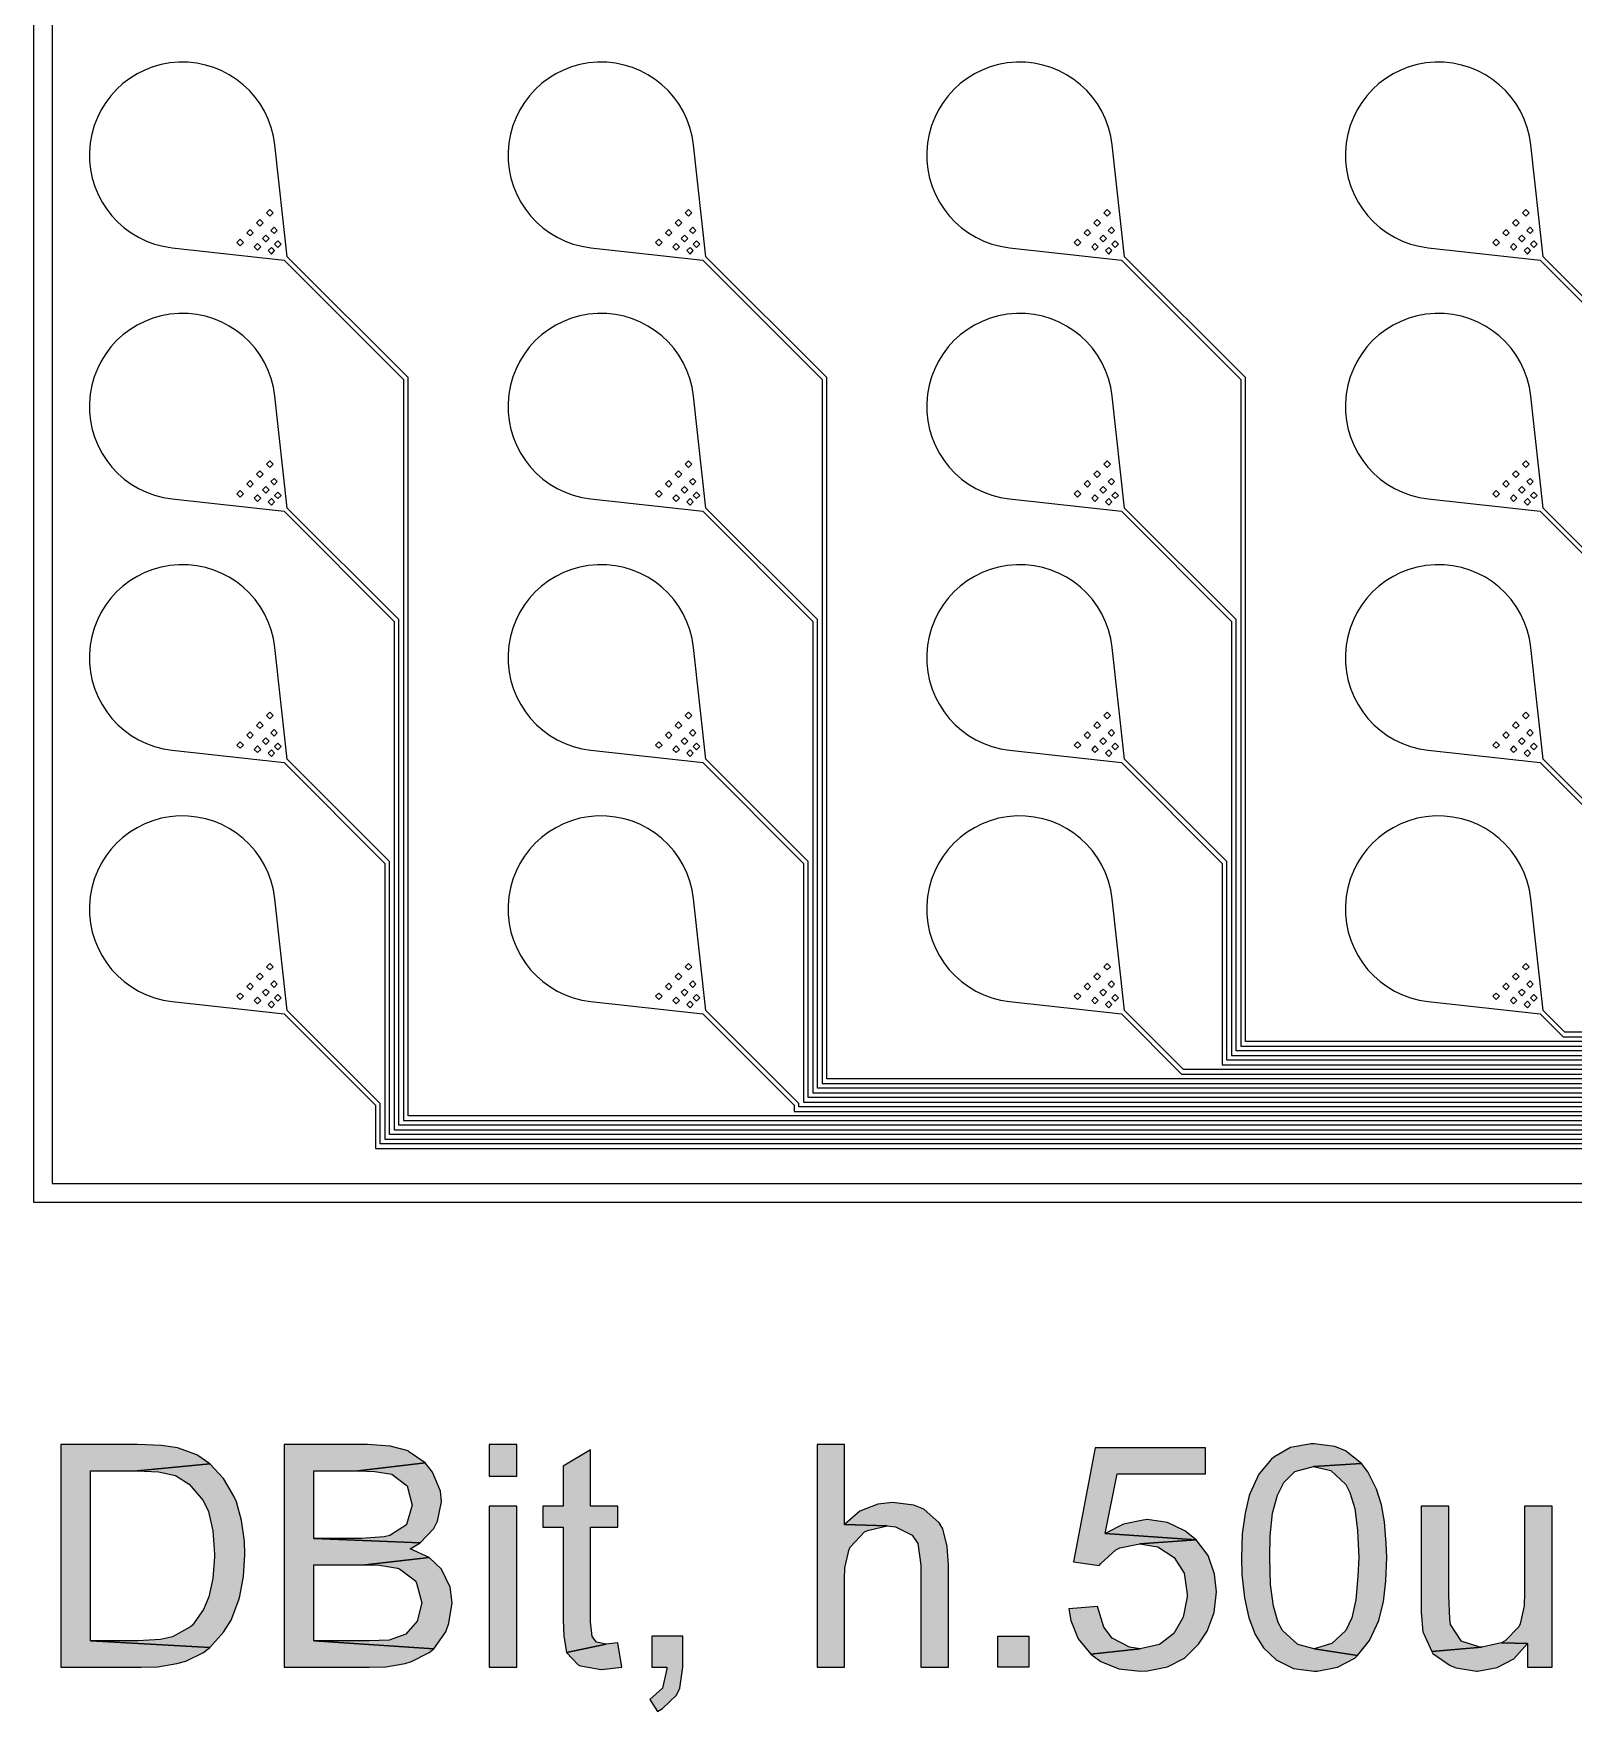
# Model space of a CAD drawing. Extents: x -37600 to 37600, y -18074 to 12600.
# Drawn here: x -37600 to -21049, y -18074 to -43 of the extents above; entities that cross this region are included whole.
import ezdxf

# ---------------------------------------------------------------- set-up
doc = ezdxf.new("R2010")
doc.units = 13

msp = doc.modelspace()

# ---------------------------------------------------------------- hatches: boundary and pattern name
h = msp.add_hatch(color=256)
h.dxf.hatch_style = 1
h.paths.add_polyline_path([(25687, -15198), (25499, -15198), (25404, -15344), (25237, -15515), (25186, -15563), (25006, -15691), (25396, -15730), (25396, -17598), (25687, -17598)])
h.paths.add_polyline_path([(25006, -15691), (24809, -15798), (24809, -16081), (24911, -16038), (25117, -15931), (25229, -15858), (25396, -15730)])
h.paths.add_polyline_path([(23519, -15198), (23356, -15207), (23146, -15267), (22974, -15374), (22884, -15473), (22790, -15661), (22743, -15888), (23043, -15923), (23069, -15743), (23172, -15567), (23296, -15485), (23514, -15443), (24063, -15387), (23947, -15301), (23754, -15224)])
h.paths.add_polyline_path([(24063, -15387), (23514, -15443), (23656, -15460), (23840, -15558), (23909, -15648), (23964, -15854), (23939, -16004), (23827, -16210), (23797, -16244), (23677, -16377), (23510, -16535), (23300, -16715), (23223, -16780), (23047, -16938), (22914, -17080), (22820, -17208), (22722, -17397), (22687, -17598), (24269, -17598), (24269, -17315), (23094, -17315), (23219, -17157), (23223, -17152), (23343, -17041), (23557, -16857), (23724, -16715), (23891, -16561), (24011, -16437), (24101, -16325), (24204, -16145), (24230, -16077), (24264, -15863), (24256, -15760), (24196, -15558)])
h.paths.add_polyline_path([(21646, -15198), (21616, -15198), (21397, -15237), (21213, -15340), (21183, -15365), (21050, -15524), (20956, -15734), (20947, -15755), (20904, -15944), (20874, -16167), (20866, -16420), (20870, -16604), (20896, -16852), (20943, -17067), (21012, -17247), (21106, -17392), (21239, -17521), (21423, -17611), (21646, -17641), (21680, -17641), (21903, -17598), (22083, -17500), (22113, -17474), (21646, -17401), (21470, -17354), (21307, -17204), (21260, -17118), (21209, -16942), (21179, -16711), (21170, -16420), (21174, -16188), (21204, -15944), (21252, -15751), (21320, -15614), (21444, -15494), (21642, -15443), (22156, -15408), (21984, -15275), (21869, -15228)])
h.paths.add_polyline_path([(22156, -15408), (21642, -15443), (21826, -15485), (21989, -15635), (22032, -15721), (22083, -15893), (22113, -16128), (22126, -16420), (22122, -16621), (22096, -16874), (22053, -17067), (21989, -17204), (21839, -17345), (21646, -17401), (22113, -17474), (22246, -17311), (22340, -17097), (22344, -17080), (22392, -16895), (22417, -16672), (22426, -16420), (22426, -16270), (22404, -16038), (22374, -15854), (22319, -15687), (22224, -15498)])
h.paths.add_polyline_path([(19803, -15198), (19640, -15207), (19430, -15267), (19263, -15374), (19169, -15473), (19075, -15661), (19027, -15888), (19327, -15923), (19353, -15743), (19460, -15567), (19580, -15485), (19799, -15443), (20347, -15387), (20232, -15301), (20039, -15224)])
h.paths.add_polyline_path([(20347, -15387), (19799, -15443), (19945, -15460), (20125, -15558), (20193, -15648), (20249, -15854), (20223, -16004), (20112, -16210), (20082, -16244), (19962, -16377), (19799, -16535), (19585, -16715), (19507, -16780), (19332, -16938), (19199, -17080), (19105, -17208), (19006, -17397), (18972, -17598), (20553, -17598), (20553, -17315), (19379, -17315), (19503, -17157), (19507, -17152), (19627, -17041), (19842, -16857), (20009, -16715), (20176, -16561), (20296, -16437), (20386, -16325), (20489, -16145), (20514, -16077), (20549, -15863), (20544, -15760), (20480, -15558)])
h.paths.add_polyline_path([(17943, -17641), (18637, -15168), (18873, -15168), (18179, -17641)])
h.paths.add_polyline_path([(17459, -15207), (17163, -15678), (17163, -16758), (16418, -16758), (17459, -16758)], flags=17)
h.paths.add_polyline_path([(17459, -15207), (17219, -15207), (16126, -16758), (16126, -17028), (17163, -17028), (17163, -17598), (17459, -17598), (17459, -17028), (17780, -17028), (17780, -16758), (17459, -16758), (16418, -16758), (17163, -15678)])
h.paths.add_polyline_path([(15145, -15198), (15115, -15198), (14896, -15237), (14716, -15340), (14686, -15365), (14553, -15524), (14455, -15734), (14446, -15755), (14403, -15944), (14378, -16167), (14365, -16420), (14373, -16604), (14395, -16852), (14442, -17067), (14515, -17247), (14605, -17392), (14738, -17521), (14926, -17611), (15145, -17641), (15183, -17641), (15402, -17598), (15582, -17500), (15612, -17474), (15145, -17401), (14969, -17354), (14806, -17204), (14759, -17118), (14708, -16942), (14678, -16711), (14669, -16420), (14673, -16188), (14703, -15944), (14750, -15751), (14819, -15614), (14943, -15494), (15145, -15443), (15655, -15408), (15483, -15275), (15372, -15228)])
h.paths.add_polyline_path([(15655, -15408), (15145, -15443), (15325, -15485), (15488, -15635), (15535, -15721), (15582, -15893), (15616, -16128), (15625, -16420), (15620, -16621), (15595, -16874), (15552, -17067), (15488, -17204), (15342, -17345), (15145, -17401), (15612, -17474), (15745, -17311), (15839, -17097), (15843, -17080), (15890, -16895), (15916, -16672), (15925, -16420), (15925, -16270), (15908, -16038), (15873, -15854), (15818, -15687), (15723, -15498)])
h.paths.add_polyline_path([(13302, -17641), (13992, -15168), (14228, -15168), (13538, -17641)])
h.paths.add_polyline_path([(12376, -15198), (12209, -15207), (12003, -15267), (11832, -15374), (11742, -15473), (11648, -15661), (11601, -15888), (11901, -15923), (11926, -15743), (12029, -15567), (12149, -15485), (12368, -15443), (12921, -15387), (12805, -15301), (12608, -15224)])
h.paths.add_polyline_path([(12921, -15387), (12368, -15443), (12513, -15460), (12693, -15558), (12766, -15648), (12818, -15854), (12792, -16004), (12681, -16210), (12655, -16244), (12535, -16377), (12368, -16535), (12153, -16715), (12081, -16780), (11905, -16938), (11772, -17080), (11673, -17208), (11579, -17397), (11545, -17598), (13122, -17598), (13122, -17315), (11952, -17315), (12076, -17157), (12076, -17152), (12201, -17041), (12415, -16857), (12578, -16715), (12745, -16561), (12869, -16437), (12959, -16325), (13062, -16145), (13088, -16077), (13122, -15863), (13113, -15760), (13049, -15558)])
h.paths.add_polyline_path([(10504, -15198), (10474, -15198), (10251, -15237), (10071, -15340), (10041, -15365), (9908, -15524), (9814, -15734), (9805, -15755), (9758, -15944), (9732, -16167), (9724, -16420), (9728, -16604), (9754, -16852), (9801, -17067), (9869, -17247), (9959, -17392), (10096, -17521), (10281, -17611), (10504, -17641), (10538, -17641), (10756, -17598), (10941, -17500), (10971, -17474), (10504, -17401), (10324, -17354), (10165, -17204), (10118, -17118), (10066, -16942), (10036, -16711), (10024, -16420), (10032, -16188), (10058, -15944), (10109, -15751), (10178, -15614), (10298, -15494), (10499, -15443), (11013, -15408), (10842, -15275), (10726, -15228)])
h.paths.add_polyline_path([(11013, -15408), (10499, -15443), (10684, -15485), (10842, -15635), (10889, -15721), (10941, -15893), (10971, -16128), (10979, -16420), (10975, -16621), (10953, -16874), (10911, -17067), (10842, -17204), (10696, -17345), (10504, -17401), (10971, -17474), (11099, -17311), (11198, -17097), (11202, -17080), (11245, -16895), (11275, -16672), (11283, -16420), (11279, -16270), (11262, -16038), (11228, -15854), (11176, -15687), (11082, -15498)])
h.paths.add_polyline_path([(8361, -17264), (8026, -17264), (8026, -17598), (8194, -17598), (8194, -17615), (8142, -17825), (8005, -17945), (8086, -18074), (8142, -18044), (8296, -17898), (8326, -17825), (8361, -17598)])
h.paths.add_polyline_path([(7199, -17598), (7199, -15207), (7495, -15207), (7495, -17598)])
h.paths.add_polyline_path([(6081, -15828), (5892, -15841), (5691, -15888), (5592, -15931), (5429, -16064), (6038, -16073), (6197, -16085), (6372, -16171), (6407, -16205), (6458, -16424), (6454, -16501), (6394, -16518), (6197, -16561), (5931, -16600), (5879, -16608), (5669, -16647), (5661, -16647), (6454, -16728), (6454, -16840), (6454, -16934), (6407, -17131), (6377, -17187), (6214, -17332), (6132, -17371), (6479, -17384), (6479, -17388), (6539, -17598), (6844, -17598), (6771, -17392), (6767, -17354), (6758, -17170), (6754, -16874), (6754, -16484), (6754, -16415), (6737, -16210), (6647, -16008), (6634, -15995), (6441, -15880), (6321, -15845)])
h.paths.add_polyline_path([(5429, -16064), (5378, -16145), (5301, -16360), (5588, -16398), (5618, -16308), (5734, -16141), (5807, -16103), (6038, -16073)])
h.paths.add_polyline_path([(5661, -16647), (5459, -16741), (5455, -16745), (5309, -16908), (5297, -16930), (5249, -17144), (5284, -17324), (5404, -17500), (5914, -17410), (5841, -17405), (5652, -17332), (5648, -17324), (5562, -17135), (5605, -16994), (5721, -16900), (5747, -16891), (5978, -16840), (6038, -16831), (6278, -16784), (6454, -16728)])
h.paths.add_polyline_path([(6132, -17371), (5914, -17410), (5404, -17500), (5429, -17521), (5605, -17611), (5841, -17641), (5957, -17632), (6167, -17581), (6291, -17521), (6479, -17384)])
h.paths.add_polyline_path([(4379, -15828), (4170, -15854), (3968, -15931), (3801, -16064), (4392, -16068), (4448, -16073), (4641, -16158), (4697, -16214), (4787, -16420), (5069, -16377), (5061, -16330), (4979, -16124), (4842, -15970), (4799, -15940), (4611, -15854)])
h.paths.add_polyline_path([(3801, -16064), (3681, -16248), (3660, -16300), (3608, -16505), (3591, -16741), (3591, -16818), (3625, -17050), (3694, -17247), (3805, -17405), (3960, -17530), (4152, -17611), (4379, -17641), (4469, -17632), (4679, -17581), (4855, -17470), (4924, -17401), (4375, -17397), (4195, -17362), (4024, -17238), (3981, -17174), (3912, -16985), (3891, -16732), (3895, -16612), (3942, -16390), (4032, -16227), (4178, -16115), (4392, -16068)])
h.paths.add_polyline_path([(4808, -16964), (4769, -17122), (4662, -17290), (4585, -17345), (4375, -17397), (4924, -17401), (5035, -17225), (5099, -17002)])
h.paths.add_polyline_path([(3231, -15207), (2940, -15207), (2940, -15545), (3231, -15545)])
h.paths.add_polyline_path([(3231, -15867), (2940, -15867), (2940, -17598), (3231, -17598)])
h.paths.add_polyline_path([(2357, -15263), (2065, -15438), (2065, -15867), (1847, -15867), (1847, -16094), (2065, -16094), (2065, -17092), (2070, -17260), (2100, -17440), (2524, -17350), (2421, -17328), (2370, -17268), (2357, -17110), (2357, -16094), (2652, -16094), (2652, -15867), (2357, -15867)])
h.paths.add_polyline_path([(2652, -17337), (2524, -17350), (2100, -17440), (2224, -17572), (2250, -17585), (2472, -17624), (2691, -17598)])
h.paths.add_polyline_path([(1534, -15828), (1345, -15888), (1294, -15931), (1157, -16128), (1517, -16133), (1525, -16133), (1735, -16193), (1834, -15923), (1740, -15871)])
h.paths.add_polyline_path([(1157, -15867), (895, -15867), (895, -17598), (1187, -17598), (1187, -16694), (1195, -16561), (1238, -16351), (1345, -16188), (1517, -16133), (1157, -16128)])
h.paths.add_polyline_path([(-249, -15828), (-253, -15828), (-476, -15854), (-669, -15935), (-832, -16068), (-245, -16068), (-52, -16107), (120, -16240), (175, -16338), (227, -16565), (-737, -16565), (535, -16651), (505, -16420), (433, -16227), (317, -16064), (167, -15940), (-26, -15854)])
h.paths.add_polyline_path([(-832, -16068), (-879, -16124), (-977, -16300), (-1037, -16505), (-1059, -16750), (-1055, -16818), (-1025, -17050), (-952, -17242), (-836, -17405), (-232, -17397), (-416, -17367), (-592, -17247), (-617, -17221), (-712, -17041), (-755, -16810), (535, -16810), (540, -16728), (535, -16651), (-737, -16565), (-699, -16377), (-583, -16205), (-459, -16115), (-245, -16068)])
h.paths.add_polyline_path([(227, -17041), (175, -17157), (43, -17311), (-17, -17350), (-232, -17397), (-836, -17405), (-823, -17414), (-660, -17538), (-463, -17615), (-232, -17641), (-133, -17637), (85, -17590), (261, -17491), (308, -17452), (441, -17290), (527, -17080)])
h.paths.add_polyline_path([(-2499, -15867), (-2807, -15867), (-2147, -17598), (-2015, -17255), (-2057, -17114), (-2126, -16904)])
h.paths.add_polyline_path([(-1217, -15867), (-1522, -15867), (-1907, -16925), (-1955, -17054), (-2015, -17255), (-2147, -17598), (-1873, -17598)])
h.paths.add_polyline_path([(-4076, -17264), (-4410, -17264), (-4410, -17598), (-4243, -17598), (-4243, -17615), (-4290, -17825), (-4427, -17945), (-4346, -18074), (-4290, -18044), (-4140, -17898), (-4110, -17825), (-4076, -17598)])
h.paths.add_polyline_path([(-5456, -15828), (-5460, -15828), (-5661, -15863), (-5841, -15961), (-5991, -16133), (-5730, -16133), (-5520, -16081), (-5062, -15970), (-5229, -15863)])
h.paths.add_polyline_path([(-6480, -15828), (-6587, -15837), (-6789, -15905), (-6857, -15948), (-7007, -16111), (-6754, -16137), (-6544, -16081), (-6021, -16064), (-6163, -15905), (-6257, -15863)])
h.paths.add_polyline_path([(-7007, -15867), (-7269, -15867), (-7269, -17598), (-6973, -17598), (-6973, -16702), (-6969, -16531), (-6926, -16338), (-6913, -16308), (-6776, -16145), (-6754, -16137), (-7007, -16111)])
h.paths.add_polyline_path([(-5062, -15970), (-5520, -16081), (-5344, -16128), (-5241, -16253), (-5233, -16278), (-5212, -16510), (-5212, -17598), (-4920, -17598), (-4920, -16411), (-4924, -16364), (-4963, -16133)])
h.paths.add_polyline_path([(-6021, -16064), (-6544, -16081), (-6489, -16085), (-6313, -16180), (-6274, -16244), (-6240, -16475), (-6240, -17598), (-5944, -17598), (-5944, -16591), (-5919, -16368), (-5824, -16201), (-5730, -16133), (-5991, -16133)])
h.paths.add_polyline_path([(-8837, -15867), (-9133, -15867), (-9133, -16942), (-9133, -17011), (-9116, -17217), (-9111, -17234), (-9021, -17431), (-8481, -17384), (-8503, -17384), (-8704, -17320), (-8704, -17315), (-8820, -17140), (-8828, -17080), (-8837, -16827)])
h.paths.add_polyline_path([(-7727, -15867), (-8023, -15867), (-8023, -16797), (-8027, -16938), (-8070, -17131), (-8083, -17165), (-8233, -17315), (-8271, -17337), (-7993, -17345), (-7993, -17598), (-7727, -17598)])
h.paths.add_polyline_path([(-8271, -17337), (-8481, -17384), (-9021, -17431), (-9008, -17452), (-8824, -17581), (-8760, -17607), (-8541, -17641), (-8528, -17641), (-8319, -17602), (-8139, -17508), (-7993, -17345)])
h.paths.add_polyline_path([(-10286, -15198), (-10316, -15198), (-10538, -15237), (-10718, -15340), (-10748, -15365), (-10881, -15524), (-10976, -15734), (-10984, -15755), (-11027, -15944), (-11057, -16167), (-11066, -16420), (-11061, -16604), (-11036, -16852), (-10988, -17067), (-10920, -17247), (-10830, -17392), (-10693, -17521), (-10508, -17611), (-10286, -17641), (-10251, -17641), (-10033, -17598), (-9848, -17500), (-9818, -17474), (-10286, -17401), (-10461, -17354), (-10624, -17204), (-10671, -17118), (-10723, -16942), (-10753, -16711), (-10761, -16420), (-10757, -16188), (-10731, -15944), (-10680, -15751), (-10611, -15614), (-10491, -15494), (-10290, -15443), (-9776, -15408), (-9947, -15275), (-10063, -15228)])
h.paths.add_polyline_path([(-9776, -15408), (-10290, -15443), (-10106, -15485), (-9943, -15635), (-9900, -15721), (-9848, -15893), (-9818, -16128), (-9806, -16420), (-9814, -16621), (-9836, -16874), (-9878, -17067), (-9943, -17204), (-10093, -17345), (-10286, -17401), (-9818, -17474), (-9690, -17311), (-9591, -17097), (-9587, -17080), (-9540, -16895), (-9514, -16672), (-9506, -16420), (-9510, -16270), (-9527, -16038), (-9561, -15854), (-9613, -15687), (-9707, -15498)])
h.paths.add_polyline_path([(-11451, -15241), (-12638, -15241), (-12870, -16467), (-12595, -16505), (-12578, -16484), (-12415, -16338), (-12373, -16317), (-12158, -16274), (-11554, -16231), (-12531, -16163), (-12403, -15520), (-11451, -15520)])
h.paths.add_polyline_path([(-12081, -16013), (-12124, -16017), (-12334, -16060), (-12531, -16163), (-11554, -16231), (-11674, -16133), (-11863, -16043)], flags=17)
h.paths.add_polyline_path([(-11554, -16231), (-12158, -16274), (-11965, -16304), (-11790, -16420), (-11683, -16587), (-11648, -16814), (-11648, -16844), (-11691, -17062), (-11794, -17238), (-11948, -17354), (-12154, -17401), (-12685, -17457), (-12578, -17538), (-12385, -17615), (-12154, -17641), (-12077, -17637), (-11863, -17594), (-11678, -17500), (-11528, -17350), (-11434, -17212), (-11361, -17011), (-11336, -16788), (-11357, -16600), (-11426, -16398)])
h.paths.add_polyline_path([(-12613, -16947), (-12921, -16972), (-12900, -17097), (-12823, -17294), (-12685, -17457), (-12154, -17401), (-12270, -17384), (-12454, -17285), (-12544, -17170)])
h.paths.add_polyline_path([(-13684, -17598), (-13684, -17264), (-13350, -17264), (-13350, -17598)])
h.paths.add_polyline_path([(-14014, -15867), (-14301, -15867), (-14597, -16870), (-14695, -17204), (-14862, -17598), (-14558, -17598)])
h.paths.add_polyline_path([(-15042, -15867), (-15205, -16265), (-15137, -16561), (-14862, -17598), (-14695, -17204), (-14785, -16874)])
h.paths.add_polyline_path([(-15042, -15867), (-15342, -15867), (-15621, -16882), (-15672, -17097), (-15711, -17238), (-15861, -17598), (-15557, -17598), (-15205, -16265)])
h.paths.add_polyline_path([(-16088, -15867), (-16392, -15867), (-15861, -17598), (-15711, -17238), (-15814, -16865)])
h.paths.add_polyline_path([(-17627, -17264), (-17961, -17264), (-17961, -17598), (-17794, -17598), (-17794, -17615), (-17841, -17825), (-17978, -17945), (-17897, -18074), (-17841, -18044), (-17691, -17898), (-17661, -17825), (-17627, -17598)])
h.paths.add_polyline_path([(-19007, -15828), (-19011, -15828), (-19212, -15863), (-19392, -15961), (-19542, -16133), (-19281, -16133), (-19071, -16081), (-18612, -15970), (-18779, -15863)])
h.paths.add_polyline_path([(-20031, -15828), (-20138, -15837), (-20339, -15905), (-20408, -15948), (-20558, -16111), (-20305, -16137), (-20095, -16081), (-19572, -16064), (-19714, -15905), (-19808, -15863)])
h.paths.add_polyline_path([(-20558, -15867), (-20819, -15867), (-20819, -17598), (-20524, -17598), (-20524, -16702), (-20519, -16531), (-20477, -16338), (-20464, -16308), (-20327, -16145), (-20305, -16137), (-20558, -16111)])
h.paths.add_polyline_path([(-18612, -15970), (-19071, -16081), (-18895, -16128), (-18792, -16253), (-18784, -16278), (-18762, -16510), (-18762, -17598), (-18471, -17598), (-18471, -16411), (-18475, -16364), (-18514, -16133)])
h.paths.add_polyline_path([(-19572, -16064), (-20095, -16081), (-20039, -16085), (-19864, -16180), (-19825, -16244), (-19791, -16475), (-19791, -17598), (-19495, -17598), (-19495, -16591), (-19469, -16368), (-19375, -16201), (-19281, -16133), (-19542, -16133)])
h.paths.add_polyline_path([(-22388, -15867), (-22684, -15867), (-22684, -16942), (-22684, -17011), (-22666, -17217), (-22662, -17234), (-22572, -17431), (-22032, -17384), (-22054, -17384), (-22255, -17320), (-22255, -17315), (-22371, -17140), (-22379, -17080), (-22388, -16827)])
h.paths.add_polyline_path([(-21278, -15867), (-21574, -15867), (-21574, -16797), (-21578, -16938), (-21621, -17131), (-21634, -17165), (-21784, -17315), (-21822, -17337), (-21544, -17345), (-21544, -17598), (-21278, -17598)])
h.paths.add_polyline_path([(-21822, -17337), (-22032, -17384), (-22572, -17431), (-22559, -17452), (-22375, -17581), (-22311, -17607), (-22092, -17641), (-22079, -17641), (-21869, -17602), (-21689, -17508), (-21544, -17345)])
h.paths.add_polyline_path([(-23836, -15198), (-23866, -15198), (-24089, -15237), (-24269, -15340), (-24299, -15365), (-24432, -15524), (-24526, -15734), (-24535, -15755), (-24578, -15944), (-24608, -16167), (-24616, -16420), (-24612, -16604), (-24586, -16852), (-24539, -17067), (-24471, -17247), (-24381, -17392), (-24244, -17521), (-24059, -17611), (-23836, -17641), (-23802, -17641), (-23584, -17598), (-23399, -17500), (-23369, -17474), (-23836, -17401), (-24012, -17354), (-24175, -17204), (-24222, -17118), (-24274, -16942), (-24304, -16711), (-24312, -16420), (-24308, -16188), (-24282, -15944), (-24231, -15751), (-24162, -15614), (-24042, -15494), (-23841, -15443), (-23326, -15408), (-23498, -15275), (-23614, -15228)])
h.paths.add_polyline_path([(-23326, -15408), (-23841, -15443), (-23656, -15485), (-23494, -15635), (-23451, -15721), (-23399, -15893), (-23369, -16128), (-23356, -16420), (-23365, -16621), (-23386, -16874), (-23429, -17067), (-23494, -17204), (-23644, -17345), (-23836, -17401), (-23369, -17474), (-23241, -17311), (-23142, -17097), (-23138, -17080), (-23091, -16895), (-23065, -16672), (-23056, -16420), (-23061, -16270), (-23078, -16038), (-23112, -15854), (-23164, -15687), (-23258, -15498)])
h.paths.add_polyline_path([(-25002, -15241), (-26189, -15241), (-26421, -16467), (-26146, -16505), (-26129, -16484), (-25966, -16338), (-25923, -16317), (-25709, -16274), (-25105, -16231), (-26082, -16163), (-25953, -15520), (-25002, -15520)])
h.paths.add_polyline_path([(-25632, -16013), (-25675, -16017), (-25885, -16060), (-26082, -16163), (-25105, -16231), (-25225, -16133), (-25413, -16043)], flags=17)
h.paths.add_polyline_path([(-25105, -16231), (-25709, -16274), (-25516, -16304), (-25341, -16420), (-25233, -16587), (-25199, -16814), (-25199, -16844), (-25242, -17062), (-25345, -17238), (-25499, -17354), (-25705, -17401), (-26236, -17457), (-26129, -17538), (-25936, -17615), (-25705, -17641), (-25628, -17637), (-25413, -17594), (-25229, -17500), (-25079, -17350), (-24985, -17212), (-24912, -17011), (-24886, -16788), (-24908, -16600), (-24976, -16398)])
h.paths.add_polyline_path([(-26163, -16947), (-26472, -16972), (-26451, -17097), (-26373, -17294), (-26236, -17457), (-25705, -17401), (-25821, -17384), (-26005, -17285), (-26095, -17170)])
h.paths.add_polyline_path([(-27235, -17598), (-27235, -17264), (-26901, -17264), (-26901, -17598)])
h.paths.add_polyline_path([(-28885, -15207), (-29176, -15207), (-29176, -17598), (-28885, -17598), (-28885, -16651), (-28880, -16531), (-28833, -16330), (-28820, -16304), (-28670, -16145), (-28636, -16128), (-28426, -16081), (-28885, -16064)])
h.paths.add_polyline_path([(-28366, -15828), (-28525, -15845), (-28718, -15923), (-28885, -16064), (-28426, -16081), (-28336, -16090), (-28156, -16180), (-28096, -16270), (-28062, -16501), (-28062, -17598), (-27766, -17598), (-27766, -16501), (-27779, -16300), (-27826, -16111), (-27865, -16047), (-28032, -15901), (-28139, -15858)])
h.paths.add_polyline_path([(-30620, -17264), (-30955, -17264), (-30955, -17598), (-30792, -17598), (-30792, -17615), (-30839, -17825), (-30976, -17945), (-30895, -18074), (-30839, -18044), (-30689, -17898), (-30655, -17825), (-30620, -17598)])
h.paths.add_polyline_path([(-31615, -15263), (-31906, -15438), (-31906, -15867), (-32125, -15867), (-32125, -16094), (-31906, -16094), (-31906, -17092), (-31902, -17260), (-31872, -17440), (-31447, -17350), (-31550, -17328), (-31597, -17268), (-31615, -17110), (-31615, -16094), (-31319, -16094), (-31319, -15867), (-31615, -15867)])
h.paths.add_polyline_path([(-31319, -17337), (-31447, -17350), (-31872, -17440), (-31747, -17572), (-31722, -17585), (-31499, -17624), (-31276, -17598)])
h.paths.add_polyline_path([(-32407, -15207), (-32703, -15207), (-32703, -15545), (-32407, -15545)])
h.paths.add_polyline_path([(-32407, -15867), (-32703, -15867), (-32703, -17598), (-32407, -17598)])
h.paths.add_polyline_path([(-34010, -15207), (-34906, -15207), (-34906, -17598), (-33993, -17598), (-33813, -17594), (-33607, -17560), (-33539, -17538), (-33346, -17440), (-33299, -17401), (-34589, -17315), (-34589, -16497), (-34036, -16497), (-33346, -16420), (-33552, -16325), (-33445, -16261), (-34589, -16214), (-34589, -15490), (-34113, -15490), (-33389, -15404), (-33569, -15280), (-33573, -15275), (-33766, -15224)])
h.paths.add_polyline_path([(-33389, -15404), (-34113, -15490), (-33933, -15494), (-33749, -15524), (-33586, -15648), (-33530, -15858), (-33590, -16064), (-33590, -16068), (-33770, -16184), (-33830, -16197), (-34074, -16214), (-34589, -16214), (-33445, -16261), (-33299, -16107), (-33260, -16030), (-33217, -15820), (-33226, -15708), (-33312, -15503)])
h.paths.add_polyline_path([(-33346, -16420), (-34036, -16497), (-33882, -16501), (-33689, -16535), (-33667, -16540), (-33496, -16672), (-33483, -16694), (-33427, -16908), (-33475, -17105), (-33599, -17242), (-33779, -17307), (-33993, -17315), (-34589, -17315), (-33299, -17401), (-33170, -17217), (-33136, -17127), (-33102, -16908), (-33123, -16737), (-33217, -16544)])
h.paths.add_polyline_path([(-36483, -15207), (-37306, -15207), (-37306, -17598), (-36444, -17598), (-36264, -17594), (-36059, -17560), (-35964, -17534), (-35772, -17440), (-35707, -17388), (-36989, -17315), (-36989, -15490), (-36487, -15490), (-35707, -15413), (-35844, -15318), (-36054, -15241), (-36230, -15215)])
h.paths.add_polyline_path([(-35707, -15413), (-36487, -15490), (-36256, -15498), (-36076, -15537), (-35926, -15631), (-35776, -15807), (-35720, -15927), (-35673, -16133), (-35656, -16385), (-35656, -16411), (-35673, -16647), (-35716, -16844), (-35772, -16977), (-35892, -17148), (-35913, -17165), (-36106, -17272), (-36234, -17302), (-36479, -17315), (-36989, -17315), (-35707, -17388), (-35557, -17221), (-35476, -17092), (-35394, -16874), (-35382, -16835), (-35343, -16625), (-35330, -16390), (-35334, -16244), (-35364, -16021), (-35420, -15820), (-35446, -15760), (-35557, -15571)])

# ---------------------------------------------------------------- linework, layer by layer
at = {"linetype": 'Continuous', "lineweight": 25}
for points in [[(37600, -12600), (37600, 12600), (-37600, 12600), (-37600, -12600)], [(37400, 12400), (-37400, 12400), (-37400, -12400), (37400, -12400)], [(-35061, -2006), (-35026, -1971), (-35061, -1935), (-35096, -1971)], [(-30561, -2006), (-30526, -1971), (-30561, -1935), (-30596, -1971)], [(-26061, -2006), (-26026, -1971), (-26061, -1935), (-26096, -1971)], [(-21561, -2006), (-21526, -1971), (-21561, -1935), (-21596, -1971)], [(-35273, -2218), (-35238, -2183), (-35273, -2147), (-35309, -2183)], [(-35167, -2112), (-35132, -2077), (-35167, -2041), (-35203, -2077)], [(-35015, -2193), (-34980, -2158), (-35015, -2123), (-35051, -2158)], [(-30773, -2218), (-30738, -2183), (-30773, -2147), (-30809, -2183)], [(-30667, -2112), (-30632, -2077), (-30667, -2041), (-30703, -2077)], [(-30515, -2193), (-30480, -2158), (-30515, -2123), (-30551, -2158)], [(-26273, -2218), (-26238, -2183), (-26273, -2147), (-26309, -2183)], [(-26167, -2112), (-26132, -2077), (-26167, -2041), (-26203, -2077)], [(-26015, -2193), (-25980, -2158), (-26015, -2123), (-26051, -2158)], [(-21773, -2218), (-21738, -2183), (-21773, -2147), (-21809, -2183)], [(-21667, -2112), (-21632, -2077), (-21667, -2041), (-21703, -2077)], [(-21515, -2193), (-21480, -2158), (-21515, -2123), (-21551, -2158)], [(-35379, -2324), (-35344, -2289), (-35379, -2254), (-35415, -2289)], [(-35192, -2370), (-35157, -2335), (-35192, -2299), (-35227, -2335)], [(-35104, -2282), (-35068, -2246), (-35104, -2211), (-35139, -2246)], [(-35044, -2412), (-35009, -2376), (-35044, -2341), (-35080, -2376)], [(-34974, -2341), (-34938, -2306), (-34974, -2270), (-35009, -2306)], [(-30879, -2324), (-30844, -2289), (-30879, -2254), (-30915, -2289)], [(-30692, -2370), (-30657, -2335), (-30692, -2299), (-30727, -2335)], [(-30604, -2282), (-30568, -2246), (-30604, -2211), (-30639, -2246)], [(-30544, -2412), (-30509, -2376), (-30544, -2341), (-30580, -2376)], [(-30474, -2341), (-30438, -2306), (-30474, -2270), (-30509, -2306)], [(-26379, -2324), (-26344, -2289), (-26379, -2254), (-26415, -2289)], [(-26192, -2370), (-26157, -2335), (-26192, -2299), (-26227, -2335)], [(-26104, -2282), (-26068, -2246), (-26104, -2211), (-26139, -2246)], [(-26044, -2412), (-26009, -2376), (-26044, -2341), (-26080, -2376)], [(-25974, -2341), (-25938, -2306), (-25974, -2270), (-26009, -2306)], [(-21879, -2324), (-21844, -2289), (-21879, -2254), (-21915, -2289)], [(-21692, -2370), (-21657, -2335), (-21692, -2299), (-21727, -2335)], [(-21604, -2282), (-21568, -2246), (-21604, -2211), (-21639, -2246)], [(-21544, -2412), (-21509, -2376), (-21544, -2341), (-21580, -2376)], [(-21474, -2341), (-21438, -2306), (-21474, -2270), (-21509, -2306)], [(-35061, -4706), (-35026, -4671), (-35061, -4635), (-35096, -4671)], [(-30561, -4706), (-30526, -4671), (-30561, -4635), (-30596, -4671)], [(-26061, -4706), (-26026, -4671), (-26061, -4635), (-26096, -4671)], [(-21561, -4706), (-21526, -4671), (-21561, -4635), (-21596, -4671)], [(-35273, -4918), (-35238, -4883), (-35273, -4847), (-35309, -4883)], [(-35167, -4812), (-35132, -4777), (-35167, -4741), (-35203, -4777)], [(-35015, -4893), (-34980, -4858), (-35015, -4823), (-35051, -4858)], [(-30773, -4918), (-30738, -4883), (-30773, -4847), (-30809, -4883)], [(-30667, -4812), (-30632, -4777), (-30667, -4741), (-30703, -4777)], [(-30515, -4893), (-30480, -4858), (-30515, -4823), (-30551, -4858)], [(-26273, -4918), (-26238, -4883), (-26273, -4847), (-26309, -4883)], [(-26167, -4812), (-26132, -4777), (-26167, -4741), (-26203, -4777)], [(-26015, -4893), (-25980, -4858), (-26015, -4823), (-26051, -4858)], [(-21773, -4918), (-21738, -4883), (-21773, -4847), (-21809, -4883)], [(-21667, -4812), (-21632, -4777), (-21667, -4741), (-21703, -4777)], [(-21515, -4893), (-21480, -4858), (-21515, -4823), (-21551, -4858)], [(-35379, -5024), (-35344, -4989), (-35379, -4954), (-35415, -4989)], [(-35192, -5070), (-35157, -5035), (-35192, -4999), (-35227, -5035)], [(-35104, -4982), (-35068, -4946), (-35104, -4911), (-35139, -4946)], [(-35044, -5112), (-35009, -5076), (-35044, -5041), (-35080, -5076)], [(-34974, -5041), (-34938, -5006), (-34974, -4970), (-35009, -5006)], [(-30879, -5024), (-30844, -4989), (-30879, -4954), (-30915, -4989)], [(-30692, -5070), (-30657, -5035), (-30692, -4999), (-30727, -5035)], [(-30604, -4982), (-30568, -4946), (-30604, -4911), (-30639, -4946)], [(-30544, -5112), (-30509, -5076), (-30544, -5041), (-30580, -5076)], [(-30474, -5041), (-30438, -5006), (-30474, -4970), (-30509, -5006)], [(-26379, -5024), (-26344, -4989), (-26379, -4954), (-26415, -4989)], [(-26192, -5070), (-26157, -5035), (-26192, -4999), (-26227, -5035)], [(-26104, -4982), (-26068, -4946), (-26104, -4911), (-26139, -4946)], [(-26044, -5112), (-26009, -5076), (-26044, -5041), (-26080, -5076)], [(-25974, -5041), (-25938, -5006), (-25974, -4970), (-26009, -5006)], [(-21879, -5024), (-21844, -4989), (-21879, -4954), (-21915, -4989)], [(-21692, -5070), (-21657, -5035), (-21692, -4999), (-21727, -5035)], [(-21604, -4982), (-21568, -4946), (-21604, -4911), (-21639, -4946)], [(-21544, -5112), (-21509, -5076), (-21544, -5041), (-21580, -5076)], [(-21474, -5041), (-21438, -5006), (-21474, -4970), (-21509, -5006)], [(-35061, -7406), (-35026, -7371), (-35061, -7335), (-35096, -7371)], [(-30526, -7371), (-30561, -7335), (-30596, -7371), (-30561, -7406)], [(-26026, -7371), (-26061, -7335), (-26096, -7371), (-26061, -7406)], [(-21526, -7371), (-21561, -7335), (-21596, -7371), (-21561, -7406)], [(-35273, -7618), (-35238, -7583), (-35273, -7547), (-35309, -7583)], [(-35167, -7512), (-35132, -7477), (-35167, -7441), (-35203, -7477)], [(-35015, -7593), (-34980, -7558), (-35015, -7523), (-35051, -7558)], [(-30738, -7583), (-30773, -7547), (-30809, -7583), (-30773, -7618)], [(-30632, -7477), (-30667, -7441), (-30703, -7477), (-30667, -7512)], [(-30480, -7558), (-30515, -7523), (-30551, -7558), (-30515, -7593)], [(-26238, -7583), (-26273, -7547), (-26309, -7583), (-26273, -7618)], [(-26132, -7477), (-26167, -7441), (-26203, -7477), (-26167, -7512)], [(-25980, -7558), (-26015, -7523), (-26051, -7558), (-26015, -7593)], [(-21738, -7583), (-21773, -7547), (-21809, -7583), (-21773, -7618)], [(-21632, -7477), (-21667, -7441), (-21703, -7477), (-21667, -7512)], [(-21480, -7558), (-21515, -7523), (-21551, -7558), (-21515, -7593)], [(-35379, -7724), (-35344, -7689), (-35379, -7654), (-35415, -7689)], [(-35192, -7770), (-35157, -7735), (-35192, -7699), (-35227, -7735)], [(-35104, -7682), (-35068, -7646), (-35104, -7611), (-35139, -7646)], [(-35044, -7812), (-35009, -7776), (-35044, -7741), (-35080, -7776)], [(-34974, -7741), (-34938, -7706), (-34974, -7670), (-35009, -7706)], [(-30844, -7689), (-30879, -7654), (-30915, -7689), (-30879, -7724)], [(-30657, -7735), (-30692, -7699), (-30727, -7735), (-30692, -7770)], [(-30568, -7646), (-30604, -7611), (-30639, -7646), (-30604, -7682)], [(-30509, -7776), (-30544, -7741), (-30580, -7776), (-30544, -7812)], [(-30438, -7706), (-30474, -7670), (-30509, -7706), (-30474, -7741)], [(-26344, -7689), (-26379, -7654), (-26415, -7689), (-26379, -7724)], [(-26157, -7735), (-26192, -7699), (-26227, -7735), (-26192, -7770)], [(-26068, -7646), (-26104, -7611), (-26139, -7646), (-26104, -7682)], [(-26009, -7776), (-26044, -7741), (-26080, -7776), (-26044, -7812)], [(-25938, -7706), (-25974, -7670), (-26009, -7706), (-25974, -7741)], [(-21844, -7689), (-21879, -7654), (-21915, -7689), (-21879, -7724)], [(-21657, -7735), (-21692, -7699), (-21727, -7735), (-21692, -7770)], [(-21568, -7646), (-21604, -7611), (-21639, -7646), (-21604, -7682)], [(-21509, -7776), (-21544, -7741), (-21580, -7776), (-21544, -7812)], [(-21438, -7706), (-21474, -7670), (-21509, -7706), (-21474, -7741)], [(-35061, -10106), (-35026, -10071), (-35061, -10035), (-35096, -10071)], [(-30526, -10071), (-30561, -10035), (-30596, -10071), (-30561, -10106)], [(-26026, -10071), (-26061, -10035), (-26096, -10071), (-26061, -10106)], [(-21526, -10071), (-21561, -10035), (-21596, -10071), (-21561, -10106)], [(-35273, -10318), (-35238, -10283), (-35273, -10247), (-35309, -10283)], [(-35167, -10212), (-35132, -10177), (-35167, -10141), (-35203, -10177)], [(-35015, -10293), (-34980, -10258), (-35015, -10223), (-35051, -10258)], [(-30738, -10283), (-30773, -10247), (-30809, -10283), (-30773, -10318)], [(-30632, -10177), (-30667, -10141), (-30703, -10177), (-30667, -10212)], [(-30480, -10258), (-30515, -10223), (-30551, -10258), (-30515, -10293)], [(-26238, -10283), (-26273, -10247), (-26309, -10283), (-26273, -10318)], [(-26132, -10177), (-26167, -10141), (-26203, -10177), (-26167, -10212)], [(-25980, -10258), (-26015, -10223), (-26051, -10258), (-26015, -10293)], [(-21738, -10283), (-21773, -10247), (-21809, -10283), (-21773, -10318)], [(-21632, -10177), (-21667, -10141), (-21703, -10177), (-21667, -10212)], [(-21480, -10258), (-21515, -10223), (-21551, -10258), (-21515, -10293)], [(-35379, -10424), (-35344, -10389), (-35379, -10354), (-35415, -10389)], [(-35192, -10470), (-35157, -10435), (-35192, -10399), (-35227, -10435)], [(-35104, -10382), (-35068, -10346), (-35104, -10311), (-35139, -10346)], [(-35044, -10512), (-35009, -10476), (-35044, -10441), (-35080, -10476)], [(-34974, -10441), (-34938, -10406), (-34974, -10370), (-35009, -10406)], [(-30844, -10389), (-30879, -10354), (-30915, -10389), (-30879, -10424)], [(-30657, -10435), (-30692, -10399), (-30727, -10435), (-30692, -10470)], [(-30568, -10346), (-30604, -10311), (-30639, -10346), (-30604, -10382)], [(-30509, -10476), (-30544, -10441), (-30580, -10476), (-30544, -10512)], [(-30438, -10406), (-30474, -10370), (-30509, -10406), (-30474, -10441)], [(-26344, -10389), (-26379, -10354), (-26415, -10389), (-26379, -10424)], [(-26157, -10435), (-26192, -10399), (-26227, -10435), (-26192, -10470)], [(-26068, -10346), (-26104, -10311), (-26139, -10346), (-26104, -10382)], [(-26009, -10476), (-26044, -10441), (-26080, -10476), (-26044, -10512)], [(-25938, -10406), (-25974, -10370), (-26009, -10406), (-25974, -10441)], [(-21844, -10389), (-21879, -10354), (-21915, -10389), (-21879, -10424)], [(-21657, -10435), (-21692, -10399), (-21727, -10435), (-21692, -10470)], [(-21568, -10346), (-21604, -10311), (-21639, -10346), (-21604, -10382)], [(-21509, -10476), (-21544, -10441), (-21580, -10476), (-21544, -10512)], [(-21438, -10406), (-21474, -10370), (-21509, -10406), (-21474, -10441)]]:
    msp.add_lwpolyline(points, close=True, dxfattribs=at)
for points in [[(5175, 9825), (325, 9825), (325, -10475), (-5825, -10475), (-5825, 9825), (-15794, 9825), (-15794, -10475), (-20075, -10475), (-20075, -3740), (-21373, -2442), (-21506, -1240, 2.081666), (-22610, -2344), (-21408, -2477), (-20125, -3760), (-20125, -10525), (-15744, -10525), (-15744, 9775), (-5875, 9775), (-5875, -10525), (375, -10525), (375, 9775), (5125, 9775), (5125, -10525), (20125, -10525)], [(-5925, -10575), (-5925, 9725), (-15694, 9725), (-15694, -10575), (-20175, -10575), (-20175, -6340), (-21373, -5142), (-21506, -3940, 2.081666), (-22610, -5044), (-21408, -5177), (-20225, -6360), (-20225, -10625), (-15644, -10625), (-15644, 9675), (-5975, 9675), (-5975, -10625), (475, -10625)], [(4975, 9625), (525, 9625), (525, -10675), (-6025, -10675), (-6025, 9625), (-15594, 9625), (-15594, -10675), (-20275, -10675), (-20275, -8940), (-21373, -7842), (-21506, -6640, 2.081666), (-22610, -7744), (-21408, -7877), (-20325, -8960), (-20325, -10725), (-15544, -10725), (-15544, 9575)], [(625, -10775), (-6125, -10775), (-6125, 9525), (-15494, 9525), (-15494, -10775), (-21140, -10775), (-21373, -10542), (-21506, -9340, 2.081666), (-22610, -10444), (-21408, -10577), (-21160, -10825), (-15444, -10825), (-15444, 9475), (-6175, 9475), (-6175, -10825)], [(925, -11075), (-6425, -11075), (-6425, 9225), (-15194, 9225), (-15194, -11075), (-24775, -11075), (-24775, -8940), (-25873, -7842), (-26006, -6640, 2.081666), (-27110, -7744), (-25908, -7877), (-24825, -8960), (-24825, -11125), (-15144, -11125), (-15144, 9175), (-6475, 9175), (-6475, -11125)], [(1125, -11275), (-6625, -11275), (-6625, 9025), (-14994, 9025), (-14994, -11275), (-29075, -11275), (-29075, -3740), (-30373, -2442), (-30506, -1240, 2.081666), (-31610, -2344), (-30408, -2477), (-29125, -3760), (-29125, -11325), (-14944, -11325), (-14944, 8975), (-6675, 8975), (-6675, -11325)], [(1025, -11175), (-6525, -11175), (-6525, 9125), (-15094, 9125), (-15094, -11175), (-25240, -11175), (-25873, -10542), (-26006, -9340, 2.081666), (-27110, -10444), (-25908, -10577), (-25260, -11225), (-15044, -11225), (-15044, 9075), (-6575, 9075), (-6575, -11225), (1075, -11225)], [(-14594, -11675), (-33575, -11675), (-33575, -3740), (-34873, -2442), (-35006, -1240, 2.081666), (-36110, -2344), (-34908, -2477), (-33625, -3760), (-33625, -11725), (-14544, -11725)], [(-15394, -10875), (-24575, -10875), (-24575, -3740), (-25873, -2442), (-26006, -1240, 2.081666), (-27110, -2344), (-25908, -2477), (-24625, -3760), (-24625, -10925), (-15344, -10925)], [(-14494, -11775), (-33675, -11775), (-33675, -6340), (-34873, -5142), (-35006, -3940, 2.081666), (-36110, -5044), (-34908, -5177), (-33725, -6360), (-33725, -11825), (-14444, -11825)], [(-14894, -11375), (-29175, -11375), (-29175, -6340), (-30373, -5142), (-30506, -3940, 2.081666), (-31610, -5044), (-30408, -5177), (-29225, -6360), (-29225, -11425), (-14844, -11425)], [(-15294, -10975), (-24675, -10975), (-24675, -6340), (-25873, -5142), (-26006, -3940, 2.081666), (-27110, -5044), (-25908, -5177), (-24725, -6360), (-24725, -11025), (-15244, -11025)], [(-14394, -11875), (-33775, -11875), (-33775, -8940), (-34873, -7842), (-35006, -6640, 2.081666), (-36110, -7744), (-34908, -7877), (-33825, -8960), (-33825, -11925), (-14344, -11925)], [(-14794, -11475), (-29275, -11475), (-29275, -8940), (-30373, -7842), (-30506, -6640, 2.081666), (-31610, -7744), (-30408, -7877), (-29325, -8960), (-29325, -11525), (-14744, -11525)], [(-14294, -11975), (-33875, -11975), (-33875, -11540), (-34873, -10542), (-35006, -9340, 2.081666), (-36110, -10444), (-34908, -10577), (-33925, -11560), (-33925, -12025), (-14244, -12025)], [(-14694, -11575), (-29375, -11575), (-29375, -11540), (-30373, -10542), (-30506, -9340, 2.081666), (-31610, -10444), (-30408, -10577), (-29425, -11560), (-29425, -11625), (-14644, -11625)]]:
    msp.add_lwpolyline(points, format="xyb", dxfattribs=at)
for points in [[(-36483, -15207), (-37306, -15207), (-37306, -17598), (-36444, -17598), (-36264, -17594), (-36059, -17560), (-35964, -17534), (-35772, -17440), (-35707, -17388), (-36989, -17315), (-36989, -15490), (-36487, -15490), (-35707, -15413), (-35844, -15318), (-36054, -15241), (-36230, -15215)], [(-34010, -15207), (-34906, -15207), (-34906, -17598), (-33993, -17598), (-33813, -17594), (-33607, -17560), (-33539, -17538), (-33346, -17440), (-33299, -17401), (-34589, -17315), (-34589, -16497), (-34036, -16497), (-33346, -16420), (-33552, -16325), (-33445, -16261), (-34589, -16214), (-34589, -15490), (-34113, -15490), (-33389, -15404), (-33569, -15280), (-33573, -15275), (-33766, -15224)], [(-32407, -15207), (-32703, -15207), (-32703, -15545), (-32407, -15545)], [(-31615, -15263), (-31906, -15438), (-31906, -15867), (-32125, -15867), (-32125, -16094), (-31906, -16094), (-31906, -17092), (-31902, -17260), (-31872, -17440), (-31447, -17350), (-31550, -17328), (-31597, -17268), (-31615, -17110), (-31615, -16094), (-31319, -16094), (-31319, -15867), (-31615, -15867)], [(-28885, -15207), (-29176, -15207), (-29176, -17598), (-28885, -17598), (-28885, -16651), (-28880, -16531), (-28833, -16330), (-28820, -16304), (-28670, -16145), (-28636, -16128), (-28426, -16081), (-28885, -16064)], [(-25002, -15241), (-26189, -15241), (-26421, -16467), (-26146, -16505), (-26129, -16484), (-25966, -16338), (-25923, -16317), (-25709, -16274), (-25105, -16231), (-26082, -16163), (-25953, -15520), (-25002, -15520)], [(-23836, -15198), (-23866, -15198), (-24089, -15237), (-24269, -15340), (-24299, -15365), (-24432, -15524), (-24526, -15734), (-24535, -15755), (-24578, -15944), (-24608, -16167), (-24616, -16420), (-24612, -16604), (-24586, -16852), (-24539, -17067), (-24471, -17247), (-24381, -17392), (-24244, -17521), (-24059, -17611), (-23836, -17641), (-23802, -17641), (-23584, -17598), (-23399, -17500), (-23369, -17474), (-23836, -17401), (-24012, -17354), (-24175, -17204), (-24222, -17118), (-24274, -16942), (-24304, -16711), (-24312, -16420), (-24308, -16188), (-24282, -15944), (-24231, -15751), (-24162, -15614), (-24042, -15494), (-23841, -15443), (-23326, -15408), (-23498, -15275), (-23614, -15228)], [(-35707, -15413), (-36487, -15490), (-36256, -15498), (-36076, -15537), (-35926, -15631), (-35776, -15807), (-35720, -15927), (-35673, -16133), (-35656, -16385), (-35656, -16411), (-35673, -16647), (-35716, -16844), (-35772, -16977), (-35892, -17148), (-35913, -17165), (-36106, -17272), (-36234, -17302), (-36479, -17315), (-36989, -17315), (-35707, -17388), (-35557, -17221), (-35476, -17092), (-35394, -16874), (-35382, -16835), (-35343, -16625), (-35330, -16390), (-35334, -16244), (-35364, -16021), (-35420, -15820), (-35446, -15760), (-35557, -15571)], [(-33389, -15404), (-34113, -15490), (-33933, -15494), (-33749, -15524), (-33586, -15648), (-33586, -15648), (-33530, -15858), (-33530, -15858), (-33590, -16064), (-33590, -16068), (-33770, -16184), (-33830, -16197), (-34074, -16214), (-34589, -16214), (-33445, -16261), (-33299, -16107), (-33260, -16030), (-33217, -15820), (-33226, -15708), (-33312, -15503)], [(-23326, -15408), (-23841, -15443), (-23656, -15485), (-23494, -15635), (-23451, -15721), (-23399, -15893), (-23369, -16128), (-23356, -16420), (-23365, -16621), (-23386, -16874), (-23429, -17067), (-23494, -17204), (-23644, -17345), (-23836, -17401), (-23369, -17474), (-23241, -17311), (-23142, -17097), (-23138, -17080), (-23091, -16895), (-23065, -16672), (-23056, -16420), (-23061, -16270), (-23078, -16038), (-23112, -15854), (-23164, -15687), (-23258, -15498)], [(-32407, -15867), (-32703, -15867), (-32703, -17598), (-32407, -17598)], [(-28366, -15828), (-28525, -15845), (-28718, -15923), (-28885, -16064), (-28426, -16081), (-28336, -16090), (-28156, -16180), (-28096, -16270), (-28062, -16501), (-28062, -17598), (-27766, -17598), (-27766, -16501), (-27779, -16300), (-27826, -16111), (-27865, -16047), (-28032, -15901), (-28139, -15858)], [(-22388, -15867), (-22684, -15867), (-22684, -16942), (-22684, -17011), (-22666, -17217), (-22662, -17234), (-22572, -17431), (-22032, -17384), (-22054, -17384), (-22255, -17320), (-22255, -17315), (-22371, -17140), (-22379, -17080), (-22388, -16827)], [(-21278, -15867), (-21574, -15867), (-21574, -16797), (-21578, -16938), (-21621, -17131), (-21634, -17165), (-21784, -17315), (-21822, -17337), (-21544, -17345), (-21544, -17598), (-21278, -17598)], [(-25632, -16013), (-25675, -16017), (-25885, -16060), (-26082, -16163), (-25105, -16231), (-25225, -16133), (-25413, -16043)], [(-25105, -16231), (-25709, -16274), (-25516, -16304), (-25341, -16420), (-25233, -16587), (-25199, -16814), (-25199, -16844), (-25242, -17062), (-25345, -17238), (-25499, -17354), (-25705, -17401), (-26236, -17457), (-26129, -17538), (-25936, -17615), (-25705, -17641), (-25628, -17637), (-25413, -17594), (-25229, -17500), (-25079, -17350), (-24985, -17212), (-24912, -17011), (-24886, -16788), (-24908, -16600), (-24976, -16398)], [(-33346, -16420), (-34036, -16497), (-33882, -16501), (-33689, -16535), (-33667, -16540), (-33496, -16672), (-33483, -16694), (-33427, -16908), (-33475, -17105), (-33599, -17242), (-33779, -17307), (-33993, -17315), (-34589, -17315), (-33299, -17401), (-33170, -17217), (-33136, -17127), (-33102, -16908), (-33123, -16737), (-33217, -16544)], [(-26163, -16947), (-26472, -16972), (-26451, -17097), (-26373, -17294), (-26236, -17457), (-25705, -17401), (-25821, -17384), (-26005, -17285), (-26095, -17170)], [(-30620, -17264), (-30955, -17264), (-30955, -17598), (-30792, -17598), (-30792, -17615), (-30839, -17825), (-30976, -17945), (-30895, -18074), (-30839, -18044), (-30689, -17898), (-30655, -17825), (-30620, -17598)], [(-27235, -17598), (-27235, -17264), (-26901, -17264), (-26901, -17598), (-27235, -17598)], [(-31319, -17337), (-31447, -17350), (-31872, -17440), (-31747, -17572), (-31722, -17585), (-31499, -17624), (-31499, -17624), (-31276, -17598)], [(-21822, -17337), (-22032, -17384), (-22572, -17431), (-22559, -17452), (-22375, -17581), (-22311, -17607), (-22092, -17641), (-22079, -17641), (-21869, -17602), (-21689, -17508), (-21544, -17345)]]:
    msp.add_lwpolyline(points, close=True)

doc.saveas('drawing.dxf')
